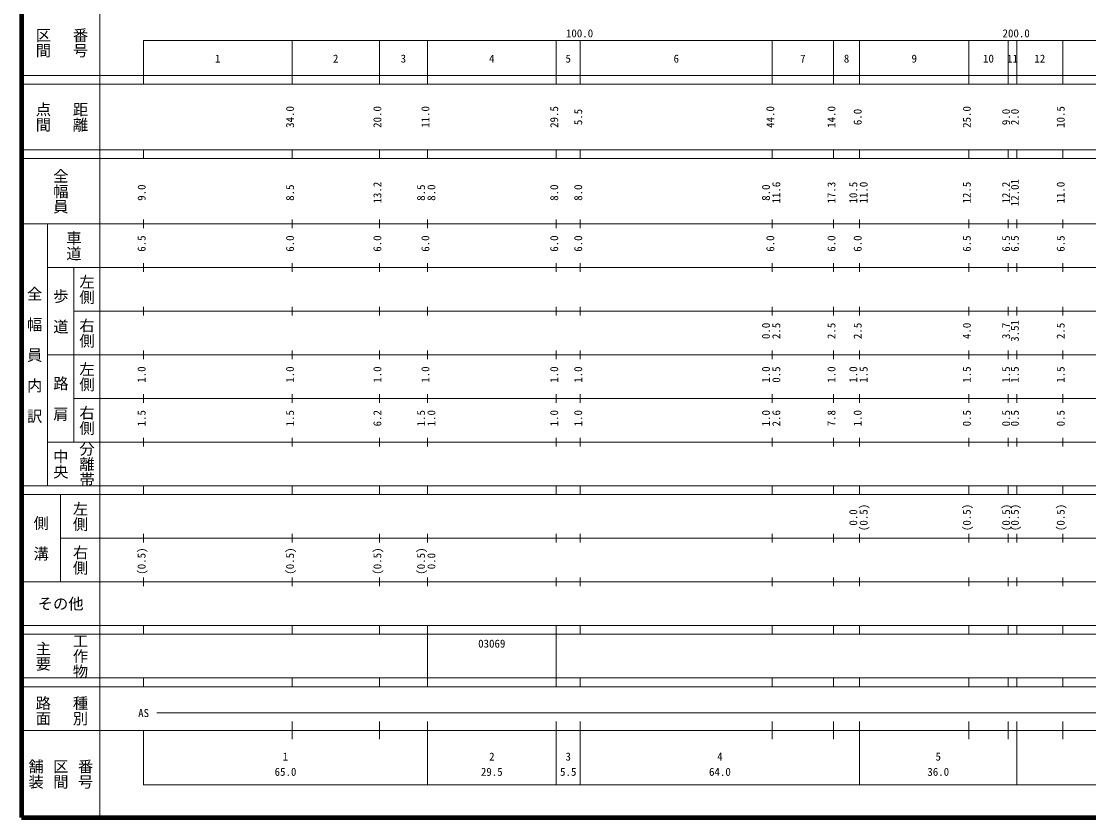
# Model space of a CAD drawing. Units: millimetres on the paper, enlarged 1000 times. Extents: x 40000 to 680000, y 20000 to 380000.
# Drawn here: x 40000 to 284450, y 20000 to 202409 of the extents above; entities that cross this region are included whole.
import ezdxf
from ezdxf.enums import TextEntityAlignment as Align

# ---------------------------------------------------------------- set-up
doc = ezdxf.new("R2010")
doc.units = ezdxf.units.MM
doc.header["$LTSCALE"] = 1000
doc.layers.add('M-TTL', color=2, linetype='Continuous', lineweight=140)
doc.layers.add('M-TTL-BAND', color=7, linetype='Continuous', lineweight=13)
doc.styles.add('@ＭＳ ゴシック', font='')
doc.styles.add('ＭＳ ゴシック', font='')
doc.styles.get('@ＭＳ ゴシック').set_extended_font_data('@MS Gothic')
doc.styles.get('ＭＳ ゴシック').set_extended_font_data('MS Gothic')

msp = doc.modelspace()

# ---------------------------------------------------------------- linework, layer by layer
at = {"layer": 'M-TTL'}
for p, q in [((40000, 380000), (40000, 20000)), ((40000, 20000), (680000, 20000))]:
    msp.add_line(p, q, dxfattribs=at)
at = {"layer": 'M-TTL-BAND'}
for p, q in [((58000, 370000), (58000, 20000)), ((68000, 198000), (579000, 198000)), ((68000, 198000), (68000, 188000)), ((102000, 188000), (102000, 198000)), ((122000, 188000), (122000, 198000)), ((133000, 188000), (133000, 198000)), ((162500, 188000), (162500, 198000)), ((168000, 188000), (168000, 198000)), ((212000, 188000), (212000, 198000)), ((226000, 188000), (226000, 198000)), ((232000, 188000), (232000, 198000)), ((257000, 188000), (257000, 198000)), ((266000, 188000), (266000, 198000)), ((268000, 188000), (268000, 198000)), ((278500, 188000), (278500, 198000)), ((40000, 190000), (579000, 190000)), ((40000, 188000), (579000, 188000)), ((40000, 173000), (579000, 173000)), ((68000, 171000), (68000, 173000)), ((102000, 171000), (102000, 173000)), ((122000, 171000), (122000, 173000)), ((133000, 171000), (133000, 173000)), ((162500, 171000), (162500, 173000)), ((168000, 171000), (168000, 173000)), ((212000, 171000), (212000, 173000)), ((226000, 171000), (226000, 173000)), ((232000, 171000), (232000, 173000)), ((257000, 171000), (257000, 173000)), ((266000, 171000), (266000, 173000)), ((268000, 171000), (268000, 173000)), ((278500, 171000), (278500, 173000)), ((40000, 171000), (579000, 171000)), ((68000, 155000), (68000, 157000)), ((102000, 155000), (102000, 157000)), ((122000, 155000), (122000, 157000)), ((133000, 155000), (133000, 157000)), ((162500, 155000), (162500, 157000)), ((168000, 155000), (168000, 157000)), ((212000, 155000), (212000, 157000)), ((226000, 155000), (226000, 157000)), ((232000, 155000), (232000, 157000)), ((257000, 155000), (257000, 157000)), ((266000, 155000), (266000, 157000)), ((268000, 155000), (268000, 157000)), ((278500, 155000), (278500, 157000)), ((40000, 156000), (579000, 156000)), ((46000, 96000), (46000, 156000)), ((68000, 145000), (68000, 147000)), ((102000, 145000), (102000, 147000)), ((122000, 145000), (122000, 147000)), ((133000, 145000), (133000, 147000)), ((162500, 145000), (162500, 147000)), ((168000, 145000), (168000, 147000)), ((212000, 145000), (212000, 147000)), ((226000, 145000), (226000, 147000)), ((232000, 145000), (232000, 147000)), ((257000, 145000), (257000, 147000)), ((266000, 145000), (266000, 147000)), ((268000, 145000), (268000, 147000)), ((278500, 145000), (278500, 147000)), ((46000, 146000), (579000, 146000)), ((52000, 146000), (52000, 106000)), ((68000, 135000), (68000, 137000)), ((102000, 135000), (102000, 137000)), ((122000, 135000), (122000, 137000)), ((133000, 135000), (133000, 137000)), ((162500, 135000), (162500, 137000)), ((168000, 135000), (168000, 137000)), ((212000, 135000), (212000, 137000)), ((226000, 135000), (226000, 137000)), ((232000, 135000), (232000, 137000)), ((257000, 135000), (257000, 137000)), ((266000, 135000), (266000, 137000)), ((268000, 135000), (268000, 137000)), ((278500, 135000), (278500, 137000)), ((52000, 136000), (579000, 136000)), ((46000, 126000), (579000, 126000)), ((68000, 125000), (68000, 127000)), ((102000, 125000), (102000, 127000)), ((122000, 125000), (122000, 127000)), ((133000, 125000), (133000, 127000)), ((162500, 125000), (162500, 127000)), ((168000, 125000), (168000, 127000)), ((212000, 125000), (212000, 127000)), ((226000, 125000), (226000, 127000)), ((232000, 125000), (232000, 127000)), ((257000, 125000), (257000, 127000)), ((266000, 125000), (266000, 127000)), ((268000, 125000), (268000, 127000)), ((278500, 125000), (278500, 127000)), ((52000, 116000), (579000, 116000)), ((68000, 115000), (68000, 117000)), ((102000, 115000), (102000, 117000)), ((122000, 115000), (122000, 117000)), ((133000, 115000), (133000, 117000)), ((162500, 115000), (162500, 117000)), ((168000, 115000), (168000, 117000)), ((212000, 115000), (212000, 117000)), ((226000, 115000), (226000, 117000)), ((232000, 115000), (232000, 117000)), ((257000, 115000), (257000, 117000)), ((266000, 115000), (266000, 117000)), ((268000, 115000), (268000, 117000)), ((278500, 115000), (278500, 117000)), ((46000, 106000), (579000, 106000)), ((68000, 105000), (68000, 107000)), ((102000, 105000), (102000, 107000)), ((122000, 105000), (122000, 107000)), ((133000, 105000), (133000, 107000)), ((162500, 105000), (162500, 107000)), ((168000, 105000), (168000, 107000)), ((212000, 105000), (212000, 107000)), ((226000, 105000), (226000, 107000)), ((232000, 105000), (232000, 107000)), ((257000, 105000), (257000, 107000)), ((266000, 105000), (266000, 107000)), ((268000, 105000), (268000, 107000)), ((278500, 105000), (278500, 107000)), ((40000, 96000), (579000, 96000)), ((68000, 94000), (68000, 96000)), ((102000, 94000), (102000, 96000)), ((122000, 94000), (122000, 96000)), ((133000, 94000), (133000, 96000)), ((162500, 94000), (162500, 96000)), ((168000, 94000), (168000, 96000)), ((212000, 94000), (212000, 96000)), ((226000, 94000), (226000, 96000)), ((232000, 94000), (232000, 96000)), ((257000, 94000), (257000, 96000)), ((266000, 94000), (266000, 96000)), ((268000, 94000), (268000, 96000)), ((278500, 94000), (278500, 96000)), ((40000, 94000), (579000, 94000)), ((49000, 94000), (49000, 74000)), ((49000, 84000), (579000, 84000)), ((68000, 83000), (68000, 85000)), ((102000, 83000), (102000, 85000)), ((122000, 83000), (122000, 85000)), ((133000, 83000), (133000, 85000)), ((162500, 83000), (162500, 85000)), ((168000, 83000), (168000, 85000)), ((212000, 83000), (212000, 85000)), ((226000, 83000), (226000, 85000)), ((232000, 83000), (232000, 85000)), ((257000, 83000), (257000, 85000)), ((266000, 83000), (266000, 85000)), ((268000, 83000), (268000, 85000)), ((278500, 83000), (278500, 85000)), ((40000, 74000), (579000, 74000)), ((68000, 73000), (68000, 75000)), ((102000, 73000), (102000, 75000)), ((122000, 73000), (122000, 75000)), ((133000, 73000), (133000, 75000)), ((162500, 73000), (162500, 75000)), ((168000, 73000), (168000, 75000)), ((212000, 73000), (212000, 75000)), ((226000, 73000), (226000, 75000)), ((232000, 73000), (232000, 75000)), ((257000, 73000), (257000, 75000)), ((266000, 73000), (266000, 75000)), ((268000, 73000), (268000, 75000)), ((278500, 73000), (278500, 75000)), ((40000, 64000), (579000, 64000)), ((68000, 62000), (68000, 64000)), ((102000, 62000), (102000, 64000)), ((122000, 62000), (122000, 64000)), ((133000, 62000), (133000, 64000)), ((162500, 62000), (162500, 64000)), ((168000, 62000), (168000, 64000)), ((212000, 62000), (212000, 64000)), ((226000, 62000), (226000, 64000)), ((232000, 62000), (232000, 64000)), ((257000, 62000), (257000, 64000)), ((266000, 62000), (266000, 64000)), ((268000, 62000), (268000, 64000)), ((278500, 62000), (278500, 64000)), ((40000, 62000), (579000, 62000)), ((133000, 52000), (133000, 62000)), ((162500, 52000), (162500, 62000)), ((40000, 52000), (579000, 52000)), ((68000, 50000), (68000, 52000)), ((102000, 50000), (102000, 52000)), ((122000, 50000), (122000, 52000)), ((133000, 50000), (133000, 52000)), ((162500, 50000), (162500, 52000)), ((168000, 50000), (168000, 52000)), ((212000, 50000), (212000, 52000)), ((226000, 50000), (226000, 52000)), ((232000, 50000), (232000, 52000)), ((257000, 50000), (257000, 52000)), ((266000, 50000), (266000, 52000)), ((268000, 50000), (268000, 52000)), ((278500, 50000), (278500, 52000)), ((40000, 50000), (579000, 50000)), ((71000, 44000), (528000, 44000)), ((102000, 38000), (102000, 42000)), ((122000, 38000), (122000, 42000)), ((133000, 27500), (133000, 42000)), ((162500, 27500), (162500, 42000)), ((168000, 27500), (168000, 42000)), ((212000, 38000), (212000, 42000)), ((226000, 38000), (226000, 42000)), ((232000, 27500), (232000, 42000)), ((257000, 38000), (257000, 42000)), ((266000, 38000), (266000, 42000)), ((268000, 27500), (268000, 42000)), ((278500, 38000), (278500, 42000)), ((40000, 40000), (579000, 40000)), ((68000, 40000), (68000, 27500)), ((68000, 27500), (579000, 27500))]:
    msp.add_line(p, q, dxfattribs=at)

# ---------------------------------------------------------------- texts
at = {"layer": 'M-TTL-BAND', "style": '@ＭＳ ゴシック'}
for s, p in [('区間', (45000, 197500)), ('番号', (53500, 197500)), ('点間', (45000, 180500)), ('距離', (53500, 180500)), ('全幅員', (49000, 163500)), ('車道', (52000, 151000)), ('左側', (55000, 141000)), ('全\u3000幅\u3000員\u3000内\u3000訳', (43000, 126000)), ('歩\u3000道', (49000, 136000)), ('右側', (55000, 131000)), ('左側', (55000, 121000)), ('路\u3000肩', (49000, 116000)), ('右側', (55000, 111000)), ('分離帯', (55000, 101000)), ('中央', (49000, 101000)), ('左側', (53500, 89000)), ('側\u3000溝', (44500, 84000)), ('右側', (53500, 79000)), ('工作物', (53500, 57000)), ('主要', (45000, 57000)), ('路面', (45000, 44500)), ('種別', (53500, 44500)), ('舗装', (43333, 30000)), ('区間', (49000, 30000)), ('番号', (54667, 30000))]:
    msp.add_text(s, height=2566, rotation=270, dxfattribs=at).set_placement(p, align=Align.MIDDLE_CENTER)
at = {"layer": 'M-TTL-BAND', "style": 'ＭＳ ゴシック'}
for s, p in [('100.0', (167844, 198195)), ('200.0', (267844, 198195)), ('1', (85000, 192405)), ('2', (112000, 192405)), ('3', (127500, 192405)), ('4', (147750, 192405)), ('5', (165250, 192405)), ('6', (190000, 192405)), ('7', (219000, 192405)), ('8', (229000, 192405)), ('9', (244500, 192405)), ('10', (261500, 192405)), ('11', (267000, 192405)), ('12', (273250, 192405)), ('AS', (68000, 42500)), ('1', (100500, 32523)), ('2', (147750, 32523)), ('3', (165250, 32523)), ('4', (200000, 32523)), ('5', (250000, 32523)), ('65.0', (100500, 29033)), ('29.5', (147750, 29033)), ('5.5', (165250, 29033)), ('64.0', (200000, 29033)), ('36.0', (250000, 29033))]:
    msp.add_text(s, height=1833, dxfattribs=at).set_placement(p, align=Align.BOTTOM_CENTER)
for s, p in [('34.0', (103000, 180500)), ('20.0', (123000, 180500)), ('11.0', (134000, 180500)), ('29.5', (163500, 180500)), ('5.5', (169000, 180500)), ('44.0', (213000, 180500)), ('14.0', (227000, 180500)), ('6.0', (233000, 180500)), ('25.0', (258000, 180500)), ('9.0', (267000, 180500)), ('2.0', (269000, 180500)), ('10.5', (279500, 180500)), ('9.0', (69000, 163174)), ('8.5', (103000, 163174)), ('13.2', (123000, 163174)), ('8.5', (133000, 163174)), ('8.0', (135370, 163174)), ('8.0', (163500, 163174)), ('8.0', (169000, 163174)), ('8.0', (212000, 163174)), ('11.6', (214370, 163174)), ('17.3', (227000, 163174)), ('10.5', (232000, 163174)), ('11.0', (234370, 163174)), ('12.5', (258000, 163174)), ('12.2', (267000, 163174)), ('12.01', (269000, 163174)), ('11.0', (279500, 163174)), ('6.5', (69000, 151500)), ('6.0', (103000, 151500)), ('6.0', (123000, 151500)), ('6.0', (134000, 151500)), ('6.0', (163500, 151500)), ('6.0', (169000, 151500)), ('6.0', (213000, 151500)), ('6.0', (227000, 151500)), ('6.0', (233000, 151500)), ('6.5', (258000, 151500)), ('6.5', (267000, 151500)), ('6.5', (269000, 151500)), ('6.5', (279500, 151500)), ('0.0', (212000, 131500)), ('2.5', (214370, 131500)), ('2.5', (227000, 131500)), ('2.5', (233000, 131500)), ('4.0', (258000, 131500)), ('3.7', (267000, 131500)), ('3.51', (269000, 131500)), ('2.5', (279500, 131500)), ('1.0', (69000, 121500)), ('1.0', (103000, 121500)), ('1.0', (123000, 121500)), ('1.0', (134000, 121500)), ('1.0', (163500, 121500)), ('1.0', (169000, 121500)), ('1.0', (212000, 121500)), ('0.5', (214370, 121500)), ('1.0', (227000, 121500)), ('1.0', (232000, 121500)), ('1.5', (234370, 121500)), ('1.5', (258000, 121500)), ('1.5', (267000, 121500)), ('1.5', (269000, 121500)), ('1.5', (279500, 121500)), ('1.5', (69000, 111500)), ('1.5', (103000, 111500)), ('6.2', (123000, 111500)), ('1.5', (133000, 111500)), ('1.0', (135370, 111500)), ('1.0', (163500, 111500)), ('1.0', (169000, 111500)), ('1.0', (212000, 111500)), ('2.6', (214370, 111500)), ('7.8', (227000, 111500)), ('1.0', (233000, 111500)), ('0.5', (258000, 111500)), ('0.5', (267000, 111500)), ('0.5', (269000, 111500)), ('0.5', (279500, 111500)), ('0.0', (232000, 88764)), ('(0.5)', (234370, 88764)), ('(0.5)', (258000, 88764)), ('(0.5)', (267000, 88764)), ('(0.5)', (269000, 88764)), ('(0.5)', (279500, 88764)), ('(0.5)', (69000, 78764)), ('(0.5)', (103000, 78764)), ('(0.5)', (123000, 78764)), ('(0.5)', (133000, 78764)), ('0.0', (135370, 78764))]:
    msp.add_text(s, height=1833, rotation=90, dxfattribs=at).set_placement(p, align=Align.BOTTOM_CENTER)
msp.add_text('その他', height=2566, dxfattribs=at).set_placement((49000, 69000), align=Align.MIDDLE_CENTER)
msp.add_text('03069', height=1833, dxfattribs=at).set_placement((144625, 58405), align=Align.BOTTOM_LEFT)

doc.saveas('drawing.dxf')
